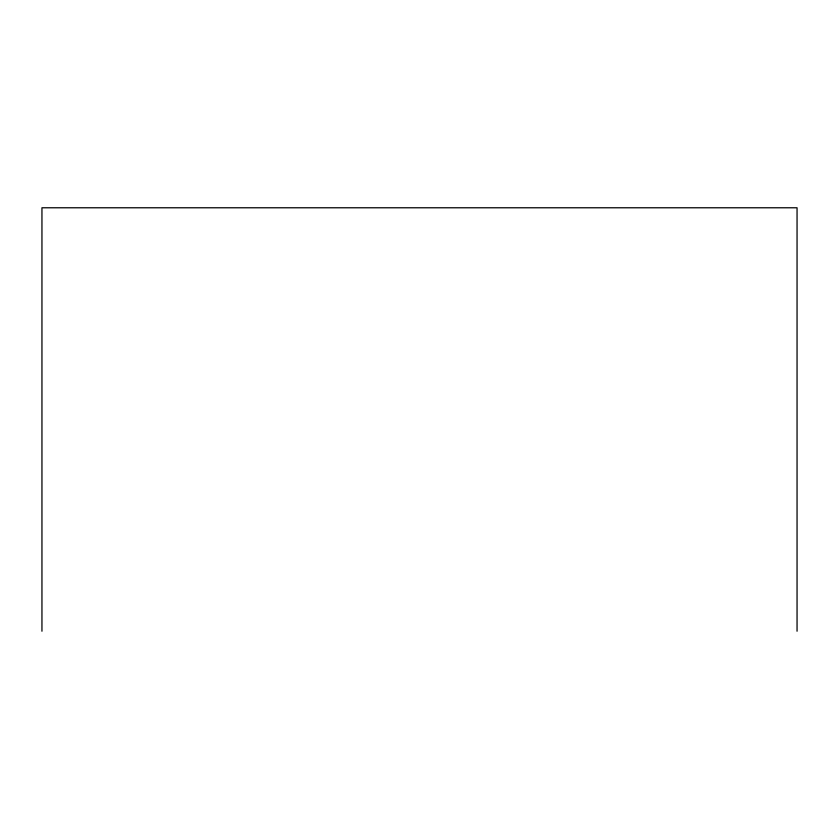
<?xml version="1.0" encoding="UTF-8"?>
<svg xmlns="http://www.w3.org/2000/svg" width="839" height="839" viewBox="0 0 839 839"><rect width="100%" height="100%" fill="white"/><g stroke="black" fill="none" stroke-linecap="round" stroke-linejoin="round"><path stroke-width="1.26" d="M797.05 631.222L797.05 207.778L41.95 207.778L41.95 631.222"/></g></svg>
